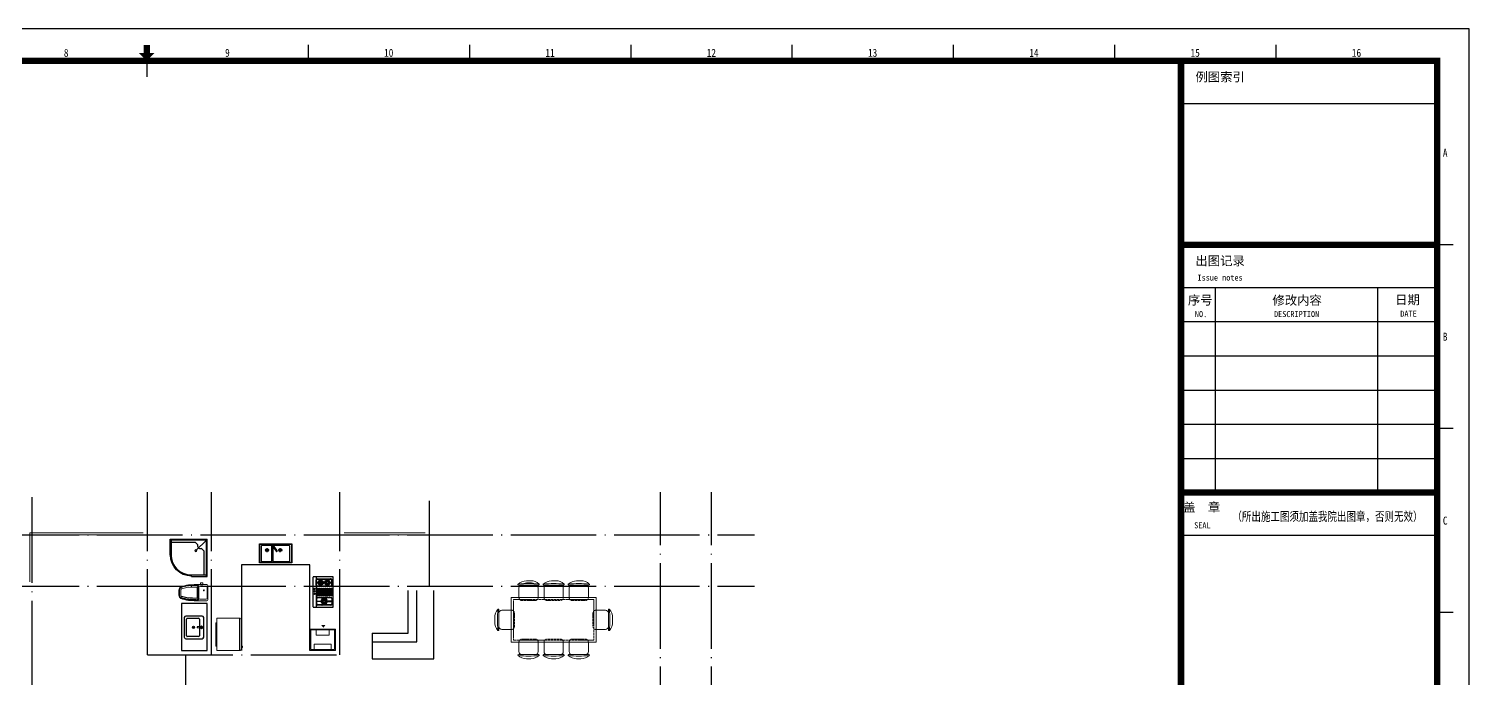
# Model space of a CAD drawing. Extents: x 110900 to 173900, y 7197 to 51694.
# Drawn here: x 140201 to 173900, y 36510 to 51694 of the extents above; entities that cross this region are included whole.
import ezdxf
from ezdxf.enums import TextEntityAlignment as Align

# ---------------------------------------------------------------- set-up
doc = ezdxf.new("R2010")
doc.units = 0
doc.header["$LTSCALE"] = 1000
doc.header["$MEASUREMENT"] = 0
doc.linetypes.add('DASH', pattern=[0.35, 0.25, -0.1])
doc.linetypes.add('DOTE', pattern=[2.42, 2, -0.2, 0.02, -0.2])
for name, color, linetype in [('DOTE', 1, 'DOTE'), ('fd', 4, 'Continuous'), ('tk', 253, 'Continuous'), ('厨卫', 154, 'Continuous'), ('厨卫设备', 6, 'Continuous'), ('洁具', 150, 'Continuous'), ('管井', 236, 'Continuous')]:
    doc.layers.add(name, color=color, linetype=linetype)
doc.layers.add('家具', color=33, linetype='Continuous', lineweight=9)
doc.styles.add('TKZ1', font='SIMHEI.TTF', dxfattribs={"width": 0.7})
doc.styles.add('图签栏', font='SimSun.ttf')

# ---------------------------------------------------------------- blocks, each defined once
blk = doc.blocks.new('A$C40221361')
at = {"color": 0}
for p, q in [((1023, 1725), (563, 1725)), ((1023, 1725), (563, 1725)), ((1610, 1725), (1150, 1725)), ((1610, 1725), (1150, 1725)), ((2196, 1725), (1736, 1725)), ((2196, 1725), (1736, 1725)), ((568, 1438), (1018, 1438)), ((1155, 1438), (1605, 1438)), ((1741, 1439), (2191, 1439)), ((100, 683), (100, 1143)), ((100, 683), (100, 1143)), ((386, 1138), (386, 688)), ((2373, 1138), (2373, 688)), ((2659, 683), (2659, 1143)), ((2659, 683), (2659, 1143)), ((1018, 388), (568, 388)), ((1605, 388), (1155, 388)), ((2191, 389), (1741, 389)), ((563, 100), (1023, 100)), ((563, 100), (1023, 100)), ((1150, 100), (1610, 100)), ((1150, 100), (1610, 100)), ((1736, 100), (2196, 100)), ((1736, 100), (2196, 100))]:
    blk.add_line(p, q, dxfattribs=at)
at = {"color": 0, "linetype": 'DASH', "ltscale": 0.1}
for p, q in [((950, 1365), (635, 1365)), ((950, 1365), (635, 1365)), ((1537, 1365), (1222, 1365)), ((1537, 1365), (1222, 1365)), ((2124, 1365), (1809, 1365)), ((2124, 1365), (1809, 1365)), ((460, 756), (460, 1071)), ((460, 756), (460, 1071)), ((2299, 756), (2299, 1071)), ((2299, 756), (2299, 1071)), ((635, 460), (950, 460)), ((635, 460), (950, 460)), ((1222, 460), (1537, 460)), ((1222, 460), (1537, 460)), ((1809, 460), (2124, 460)), ((1809, 460), (2124, 460))]:
    blk.add_line(p, q, dxfattribs=at)
at = {"color": 0, "linetype": 'DASH'}
for p, q in [((1605, 388), (1605, 393)), ((1605, 388), (1605, 393)), ((2191, 389), (2191, 393)), ((2191, 389), (2191, 393))]:
    blk.add_line(p, q, dxfattribs=at)
at = {"color": 0}
for points in [[(1018, 1438), (1018, 1657, 0.414214), (950, 1725), (1023, 1725, 0.319431), (1041, 1737, 0.307703), (1039, 1748, 0.187559), (842, 1825), (743, 1825, 0.171658), (547, 1748, 0.324647), (544, 1737, 0.302537), (563, 1725), (635, 1725, 0.414214), (568, 1657), (568, 1438)], [(1605, 1439), (1605, 1657, 0.414214), (1537, 1725), (1610, 1725, 0.319431), (1628, 1737, 0.307703), (1625, 1748, 0.187559), (1429, 1825), (1330, 1825, 0.171658), (1134, 1748, 0.324647), (1131, 1737, 0.302537), (1150, 1725), (1222, 1725, 0.414214), (1155, 1657), (1155, 1438)], [(2191, 1439), (2191, 1657, 0.414214), (2124, 1725), (2196, 1725, 0.319431), (2215, 1737, 0.307703), (2212, 1748, 0.187559), (2016, 1825), (1917, 1825, 0.171658), (1721, 1748, 0.324647), (1718, 1737, 0.302537), (1736, 1725), (1809, 1725, 0.414214), (1741, 1657), (1741, 1439)], [(1155, 388), (1018, 388), (1018, 168, -0.414214), (950, 100), (1023, 100, -0.319431), (1041, 88, -0.307703), (1039, 76, -0.187559), (842, 0), (743, 0, -0.171658), (547, 76, -0.324647), (544, 88, -0.302537), (563, 100), (635, 100, -0.414214), (568, 168), (568, 388), (386, 388), (386, 1438)], [(386, 688), (168, 688, -0.414214), (100, 756), (100, 683, -0.319431), (88, 665, -0.307703), (76, 668, -0.187559), (0, 864), (0, 963, -0.171658), (76, 1159, -0.324647), (88, 1162, -0.302537), (100, 1143), (100, 1071, -0.414214), (168, 1138), (386, 1138)], [(2373, 688), (2592, 688, 0.414214), (2659, 756), (2659, 683, 0.319431), (2672, 665, 0.307703), (2683, 668, 0.187559), (2759, 864), (2759, 963, 0.171658), (2683, 1159, 0.324647), (2672, 1162, 0.302537), (2659, 1143), (2659, 1071, 0.414214), (2592, 1138), (2373, 1138)], [(1605, 388), (1605, 168, -0.414214), (1537, 100), (1610, 100, -0.319431), (1628, 88, -0.307703), (1625, 76, -0.187559), (1429, 0), (1330, 0, -0.171658), (1134, 76, -0.324647), (1131, 88, -0.302537), (1150, 100), (1222, 100, -0.414214), (1155, 168), (1155, 388)], [(2191, 389), (2191, 168, -0.414214), (2124, 100), (2196, 100, -0.319431), (2215, 88, -0.307703), (2212, 76, -0.187559), (2016, 0), (1917, 0, -0.171658), (1721, 76, -0.324647), (1718, 88, -0.302537), (1736, 100), (1809, 100, -0.414214), (1741, 168), (1741, 389)], [(918, 62, -0.079824), (842, 50), (744, 50, -0.059527), (682, 60, -0.059527)]]:
    blk.add_lwpolyline(points, format="xyb", dxfattribs=at)
for points in [[(568, 1438), (386, 1438), (386, 913)], [(1155, 1438), (1018, 1438)], [(2373, 913), (2373, 1438), (1155, 1438)], [(2373, 1438), (2373, 388), (1605, 388)]]:
    blk.add_lwpolyline(points, dxfattribs=at)
at = {"color": 0, "linetype": 'DASH', "ltscale": 0.1}
blk.add_lwpolyline([(436, 438), (436, 1388), (2323, 1388), (2323, 438)], close=True, dxfattribs=at)
at = {"color": 0}
for centre, start, end in [((793, -953), 84.8023, 95.1977), ((793, -953), 84.8023, 95.1977), ((1380, -953), 84.8023, 95.1977), ((1380, -953), 84.8023, 95.1977), ((1966, -953), 84.8023, 95.1977), ((1966, -953), 84.8023, 95.1977), ((2778, 913), 174.8023, 185.1977), ((2778, 913), 174.8023, 185.1977), ((-19, 913), 354.8023, 5.1977), ((-19, 913), 354.8023, 5.1977), ((793, 2778), 264.8023, 275.1977), ((793, 2778), 264.8023, 275.1977), ((1380, 2778), 264.8023, 275.1977), ((1380, 2778), 264.8023, 275.1977), ((1966, 2778), 264.8023, 275.1977), ((1966, 2778), 264.8023, 275.1977)]:
    blk.add_arc(centre, 2713, start, end, dxfattribs=at)
at = {"color": 0, "linetype": 'DASH', "ltscale": 0.1}
for centre, start, end in [((635, 1432), 180, 270), ((635, 1432), 180, 270), ((950, 1432), 270, 0), ((950, 1432), 270, 0), ((1222, 1432), 180, 270), ((1222, 1432), 180, 270), ((1537, 1432), 270, 0), ((1537, 1432), 270, 0), ((1809, 1432), 180, 270), ((1809, 1432), 180, 270), ((2124, 1432), 270, 0), ((2124, 1432), 270, 0), ((393, 1071), 0, 90), ((393, 1071), 0, 90), ((2367, 1071), 90, 180), ((2367, 1071), 90, 180), ((393, 756), 270, 0), ((393, 756), 270, 0), ((2367, 756), 180, 270), ((2367, 756), 180, 270), ((635, 393), 90, 180), ((635, 393), 90, 180), ((950, 393), 0, 90), ((950, 393), 0, 90), ((1222, 393), 90, 180), ((1537, 393), 0, 90), ((1537, 393), 0, 90), ((1809, 393), 90, 180), ((2124, 393), 0, 90), ((2124, 393), 0, 90)]:
    blk.add_arc(centre, 67.5, start, end, dxfattribs=at)
blk = doc.blocks.new('ddfdf')
at = {"layer": '洁具', "color": 0}
for p, q in [((15801, -30110), (15801, -30822)), ((16261, -30111), (15801, -30110)), ((15826, -30314), (15826, -30189)), ((15829, -30248), (15829, -30252)), ((15947, -30248), (15829, -30248)), ((15829, -30252), (15947, -30252)), ((15834, -30314), (15834, -30189)), ((15856, -30159), (16163, -30159)), ((15856, -30167), (16163, -30167)), ((15947, -30252), (15947, -30248)), ((15952, -30159), (15957, -30157)), ((15968, -30208), (15952, -30159)), ((15968, -30295), (15952, -30344)), ((15957, -30157), (15973, -30206)), ((15957, -30346), (15973, -30297)), ((15973, -30206), (15968, -30208)), ((15973, -30297), (15968, -30295)), ((16062, -30157), (16046, -30206)), ((16046, -30206), (16051, -30208)), ((16046, -30297), (16051, -30295)), ((16062, -30346), (16046, -30297)), ((16051, -30208), (16067, -30159)), ((16051, -30295), (16067, -30344)), ((16067, -30159), (16062, -30157)), ((16072, -30252), (16072, -30248)), ((16072, -30248), (16190, -30248)), ((16190, -30253), (16072, -30252)), ((16185, -30189), (16185, -30315)), ((16190, -30248), (16190, -30253)), ((16193, -30189), (16193, -30315)), ((16201, -30822), (16202, -30111)), ((16271, -30121), (16271, -30812)), ((15831, -30750), (15831, -30624)), ((15832, -30556), (15832, -30379)), ((15832, -30379), (15849, -30379)), ((15849, -30556), (15832, -30556)), ((15839, -30750), (15839, -30624)), ((15849, -30379), (15849, -30556)), ((16163, -30337), (15856, -30336)), ((16163, -30345), (15856, -30344)), ((15861, -30594), (16167, -30595)), ((15861, -30602), (16167, -30603)), ((15878, -30556), (15878, -30380)), ((15878, -30380), (15894, -30380)), ((15894, -30556), (15878, -30556)), ((15894, -30380), (15894, -30556)), ((15923, -30556), (15923, -30380)), ((15923, -30380), (15940, -30380)), ((15940, -30556), (15923, -30556)), ((15937, -30595), (15937, -30654)), ((15942, -30595), (15937, -30595)), ((15937, -30654), (15942, -30654)), ((15940, -30380), (15940, -30556)), ((15942, -30654), (15942, -30595)), ((15952, -30344), (15957, -30346)), ((15968, -30556), (15968, -30380)), ((15968, -30380), (15985, -30380)), ((15985, -30556), (15968, -30556)), ((15985, -30380), (15985, -30556)), ((16014, -30556), (16014, -30380)), ((16014, -30380), (16030, -30380)), ((16030, -30556), (16014, -30556)), ((16030, -30380), (16030, -30556)), ((16059, -30556), (16059, -30380)), ((16059, -30380), (16076, -30380)), ((16076, -30556), (16059, -30556)), ((16067, -30344), (16062, -30346)), ((16076, -30380), (16076, -30556)), ((16095, -30595), (16095, -30654)), ((16099, -30595), (16095, -30595)), ((16095, -30654), (16099, -30654)), ((16099, -30654), (16099, -30595)), ((16104, -30556), (16104, -30380)), ((16104, -30380), (16121, -30380)), ((16121, -30556), (16104, -30556)), ((16121, -30380), (16121, -30556)), ((16150, -30556), (16150, -30380)), ((16150, -30380), (16166, -30380)), ((16166, -30556), (16150, -30556)), ((16166, -30380), (16166, -30556)), ((16189, -30625), (16189, -30750)), ((16197, -30625), (16197, -30750)), ((15801, -30822), (16261, -30822)), ((15829, -30682), (15829, -30686)), ((15904, -30682), (15829, -30682)), ((15829, -30686), (15904, -30686)), ((16167, -30772), (15861, -30772)), ((16167, -30780), (15861, -30780)), ((15904, -30686), (15904, -30682)), ((15937, -30780), (15937, -30720)), ((15937, -30720), (15942, -30720)), ((15942, -30780), (15937, -30780)), ((15942, -30720), (15942, -30780)), ((15968, -30684), (15968, -30688)), ((16063, -30684), (15968, -30684)), ((15968, -30688), (16063, -30688)), ((16063, -30688), (16063, -30684)), ((16095, -30780), (16095, -30720)), ((16095, -30720), (16099, -30720)), ((16099, -30780), (16095, -30780)), ((16099, -30720), (16099, -30780)), ((16126, -30690), (16126, -30685)), ((16126, -30685), (16199, -30685)), ((16199, -30690), (16126, -30690)), ((16199, -30685), (16199, -30690))]:
    blk.add_line(p, q, dxfattribs=at)
for centre, radius in [((16013, -30253), 70.1), ((16013, -30253), 47.3), ((16013, -30253), 41.8), ((16013, -30253), 25.3), ((15936, -30685), 63.7), ((15936, -30685), 43), ((15936, -30685), 38), ((15936, -30685), 23), ((16096, -30687), 63.7), ((16096, -30687), 43), ((16096, -30687), 38), ((16096, -30687), 23), ((16235, -30426), 16.2), ((16238, -30542), 16.2), ((16240, -30485), 16.2)]:
    blk.add_circle(centre, radius, dxfattribs=at)
for centre, radius, start, end in [((15856, -30189), 30, 89.961, 179.961), ((15856, -30314), 30, 179.961, 269.961), ((15856, -30189), 22, 89.961, 179.961), ((15856, -30314), 22, 179.961, 269.961), ((16163, -30189), 30, 359.961, 89.961), ((16163, -30189), 22, 359.961, 89.961), ((16163, -30315), 30, 269.961, 359.961), ((16163, -30315), 22, 269.961, 359.961), ((16261, -30121), 10, 0, 89.961), ((15861, -30624), 30, 89.961, 179.961), ((15861, -30624), 22, 89.961, 179.961), ((16167, -30625), 30, 359.961, 89.961), ((16167, -30625), 22, 359.961, 89.961), ((15861, -30750), 30, 179.961, 269.961), ((15861, -30750), 22, 179.961, 269.961), ((16167, -30750), 30, 269.961, 359.961), ((16167, -30750), 22, 269.961, 359.961), ((16261, -30812), 10, 269.961, 0)]:
    blk.add_arc(centre, radius, start, end, dxfattribs=at)
blk = doc.blocks.new('A$C0C200289')
at = {"layer": '家具', "color": 0}
for p, q in [((-150, 72), (-150, 597)), ((600, 597), (-150, 597)), ((500, 623), (-48, 623)), ((-48, 613), (-48, 623)), ((500, 613), (-48, 613)), ((500, 613), (500, 623)), ((600, 72), (600, 597)), ((-144, 72), (-150, 72)), ((-150, 53), (-150, 62)), ((-144, 62), (-150, 62)), ((594, 72), (-144, 72)), ((-144, 62), (-144, 72)), ((594, 62), (-144, 62)), ((568, 22), (-118, 22)), ((499, 22), (499, 0)), ((535, 22), (535, 0)), ((594, 62), (594, 72)), ((594, 72), (600, 72)), ((594, 62), (600, 62)), ((600, 53), (600, 62)), ((499, 0), (535, 0))]:
    blk.add_line(p, q, dxfattribs=at)
for centre, start, end in [((-118, 53), 180, 270), ((568, 53), 270, 0)]:
    blk.add_arc(centre, 31.5, start, end, dxfattribs=at)
blk = doc.blocks.new('A$C1BE601A8')
at = {"layer": '洁具', "color": 0}
for p, q in [((0, 0), (0, 450)), ((0, 450), (757, 450)), ((10, 10), (10, 440)), ((10, 440), (747, 440)), ((41, 393), (41, 50)), ((273, 408), (56, 408)), ((178, 248), (178, 348)), ((288, 50), (288, 393)), ((315, 427), (293, 411)), ((293, 411), (390, 273)), ((311, 393), (311, 50)), ((412, 288), (315, 427)), ((695, 408), (326, 408)), ((486, 248), (486, 348)), ((710, 50), (710, 393)), ((747, 440), (747, 10)), ((757, 450), (757, 0)), ((757, 0), (0, 0)), ((747, 10), (10, 10)), ((56, 35), (273, 35)), ((226, 300), (130, 300)), ((326, 35), (695, 35)), ((534, 300), (438, 300))]:
    blk.add_line(p, q, dxfattribs=at)
for centre, radius in [((178, 300), 36.1), ((178, 300), 27.1), ((486, 300), 36.1), ((486, 300), 27.1)]:
    blk.add_circle(centre, radius, dxfattribs=at)
for centre, radius, start, end in [((56, 393), 15, 90, 180), ((273, 393), 15, 0, 90), ((304, 419), 21.7, 342.6068, 267.3353), ((326, 393), 15, 90, 180), ((695, 393), 15, 0, 90), ((56, 50), 15, 180, 270), ((273, 50), 15, 270, 0), ((326, 50), 15, 180, 270), ((401, 281), 13.3, 214.971, 34.971), ((695, 50), 15, 270, 0)]:
    blk.add_arc(centre, radius, start, end, dxfattribs=at)
blk = doc.blocks.new('A$C6CE46E26')
at = {"layer": 'fd'}
blk.add_lwpolyline([(0, 284, 100, 0, 0), (62, 284, 0, 0, 0)], format="xyseb", dxfattribs=at)
at = {"layer": '家具', "color": 0}
for p, q in [((112, 452), (239, 452)), ((239, 148), (239, 452)), ((445, 98), (445, 502)), ((572, 502), (445, 502)), ((112, 148), (239, 148)), ((572, 98), (445, 98))]:
    blk.add_line(p, q, dxfattribs=at)
for points in [[(592, 0), (592, 600), (92, 600), (92, 0)], [(572, 20), (572, 580), (112, 580), (112, 20)]]:
    blk.add_lwpolyline(points, close=True, dxfattribs=at)
blk = doc.blocks.new('lyf')
at = {"layer": '厨卫设备', "color": 0}
for p, q in [((34491, 16909), (34121, 16909)), ((34121, 16909), (34121, 16039)), ((34141, 16059), (34141, 16909)), ((34491, 16874), (34141, 16874)), ((34191, 16874), (34191, 16321)), ((34491, 16909), (34491, 16874)), ((34823, 16741), (34837, 16755)), ((34141, 16059), (34388, 16306)), ((34191, 16321), (34254, 16257)), ((34956, 16409), (34956, 16059)), ((34991, 16409), (34956, 16409)), ((34991, 16409), (34991, 16039)), ((34991, 16039), (34121, 16039)), ((34991, 16059), (34141, 16059)), ((34339, 16172), (34403, 16109)), ((34956, 16109), (34403, 16109))]:
    blk.add_line(p, q, dxfattribs=at)
blk.add_circle((34388, 16306), 20, dxfattribs=at)
for centre, radius, start, end in [((34491, 16409), 490, 0.0021, 90.0021), ((34491, 16409), 470, 0.0021, 90.0021), ((34279, 16197), 65, 337.6219, 112.3822)]:
    blk.add_arc(centre, radius, start, end, dxfattribs=at)
blk = doc.blocks.new('图框')
for p, q in [((-58108, -445311), (-142208, -445311)), ((-58108, -504711), (-58108, -445311)), ((-94371, -445811), (-94371, -446311)), ((-89333, -445811), (-89333, -446311)), ((-84296, -445811), (-84296, -446311)), ((-79258, -445811), (-79258, -446311)), ((-74221, -445811), (-74221, -446311)), ((-69183, -445811), (-69183, -446311)), ((-64146, -445811), (-64146, -446311)), ((-99408, -446311), (-99408, -446811)), ((-67108, -447645), (-59108, -447645)), ((-67108, -452051), (-59108, -452051)), ((-58608, -452051), (-59108, -452051)), ((-67108, -453385), (-59108, -453385)), ((-66042, -453385), (-66042, -459785)), ((-60975, -453385), (-60975, -459785)), ((-67108, -454451), (-59108, -454451)), ((-67108, -455518), (-59108, -455518)), ((-67108, -456585), (-59108, -456585)), ((-67108, -457651), (-59108, -457651)), ((-58608, -457791), (-59108, -457791)), ((-67108, -458718), (-59108, -458718)), ((-67108, -459785), (-59108, -459785)), ((-67108, -461118), (-59108, -461118)), ((-67108, -461118), (-59108, -461118)), ((-58608, -463531), (-59108, -463531))]:
    blk.add_line(p, q)
at = {"const_width": 200}
for points in [[(-99408, -446061), (-99408, -445811)], [(-67108, -446311), (-67108, -503711)], [(-67108, -452051), (-59108, -452051)], [(-67108, -459785), (-59108, -459785)]]:
    blk.add_lwpolyline(points, dxfattribs=at)
blk.add_lwpolyline([(-59108, -446311), (-139708, -446311), (-139708, -503711), (-59108, -503711)], close=True, dxfattribs=at)
blk.add_solid([(-99658, -446061), (-99158, -446061), (-99408, -446311)])
at = {"style": 'TKZ1', "width": 0.85}
for s, p in [('8', (-101927, -446061)), ('9', (-96890, -446061)), ('10', (-91852, -446061)), ('11', (-86815, -446061)), ('12', (-81777, -446061)), ('13', (-76740, -446061)), ('14', (-71702, -446061)), ('15', (-66665, -446061)), ('16', (-61627, -446061)), ('A', (-58858, -449181)), ('B', (-58858, -454921)), ('C', (-58858, -460661))]:
    blk.add_text(s, height=250, dxfattribs=at).set_placement(p, align=Align.MIDDLE)
at = {"style": '图签栏'}
for s, height, p in [('例图索引', 282.8, (-66658, -446953)), ('出图记录', 282.8, (-66658, -452693)), ('Issue notes', 188.55, (-66594, -453169)), ('序号', 282.8, (-66893, -453919)), ('修改内容', 282.8, (-64254, -453925)), ('日期', 282.8, (-60420, -453908)), ('NO.', 188.6, (-66675, -454310)), ('DESCRIPTION', 188.55, (-64204, -454309)), ('DATE', 188.6, (-60260, -454298)), ('盖  章', 282.8, (-67041, -460388)), ('SEAL', 188.6, (-66698, -460902))]:
    blk.add_text(s, height=height, dxfattribs=at).set_placement(p)
at = {"style": '图签栏', "width": 0.75}
blk.add_text('（所出施工图须加盖我院出图章，否则无效）', height=282.83, dxfattribs=at).set_placement((-65504, -460671))
blk = doc.blocks.new('ma2')
at = {"layer": '厨卫', "color": 0}
for centre, radius, start, end in [((712, -340), 881, 175.7103, 198.2941), ((704, -353), 834, 180.1819, 198.4973)]:
    blk.add_arc(centre, radius, start, end, dxfattribs=at)
at = {"layer": '家具', "color": 0}
for p, q in [((0, 0), (-166, 0)), ((0, 0), (166, 0)), ((-189, -22), (-189, -274)), ((-180, -230), (-139, -212)), ((-180, -230), (-180, -316)), ((-180, -230), (0, -230)), ((-176, -279), (-176, -280)), ((-166, -274), (-171, -274)), ((-166, -253), (-166, -274)), ((-153, -36), (-153, -198)), ((-148, -235), (0, -235)), ((-139, -212), (0, -212)), ((0, -14), (-130, -14)), ((-130, -220), (0, -220)), ((-130, -250), (-130, -356)), ((0, -247), (-127, -247)), ((-119, -247), (0, -247)), ((0, -14), (130, -14)), ((139, -212), (0, -212)), ((130, -220), (0, -220)), ((180, -230), (0, -230)), ((148, -235), (0, -235)), ((119, -247), (0, -247)), ((0, -247), (127, -247)), ((130, -250), (130, -356)), ((180, -230), (139, -212)), ((153, -36), (153, -198)), ((166, -253), (166, -274)), ((166, -274), (171, -274)), ((176, -279), (176, -280)), ((180, -125), (180, -165)), ((180, -230), (180, -316)), ((192, -118), (187, -118)), ((192, -172), (187, -172)), ((189, -22), (189, -122)), ((189, -121), (189, -130)), ((189, -137), (189, -146)), ((189, -153), (189, -162)), ((189, -170), (189, -274)), ((192, -118), (222, -118)), ((192, -172), (222, -172)), ((230, -125), (230, -165)), ((-77, -636), (-102, -636)), ((93, -660), (-93, -660)), ((-68, -636), (-77, -636)), ((-68, -636), (0, -636)), ((68, -636), (0, -636)), ((0, -660), (93, -660)), ((68, -636), (77, -636)), ((77, -636), (102, -636))]:
    blk.add_line(p, q, dxfattribs=at)
blk.add_circle((53, -94), 11.4, dxfattribs=at)
for centre, radius, start, end in [((-166, -22), 22.5, 90, 180), ((166, -22), 22.5, 0, 90), ((6806, -15), 7000, 182.1248, 183.6001), ((316, -367), 499, 170.0177, 190.1149), ((-171, -279), 4.5, 90, 180), ((-148, -253), 18, 90, 180), ((-130, -36), 22.5, 90, 180), ((-130, -198), 22.5, 180, 270), ((-127, -250), 3.6, 90, 180), ((-712, -340), 881, 341.7059, 4.2897), ((127, -250), 3.6, 0, 90), ((130, -36), 22.5, 0, 90), ((130, -198), 22.5, 270, 0), ((148, -253), 18, 0, 90), ((171, -279), 4.5, 0, 90), ((-316, -367), 499, 349.8851, 9.9823), ((187, -125), 7.2, 90, 180), ((187, -165), 7.2, 180, 270), ((-6806, -15), 7000, 356.3999, 357.8752), ((222, -125), 7.2, 0, 90), ((222, -165), 7.2, 270, 0), ((749, -321), 939, 188.1773, 199.5371), ((594, -353), 776, 187.5237, 201.3401), ((-123, -630), 13.5, 199.5371, 212.7351), ((-70, -597), 75.7, 212.7351, 236.2527), ((-116, -630), 13.5, 201.3401, 225.0457), ((117, -396), 344, 225.0457, 228.0777), ((-100, -611), 25.3, 193.7471, 265.3876), ((-92, -626), 34, 231.9313, 272.5793), ((-13, -423), 257, 247.1573, 272.879), ((-70, -612), 18, 198.4973, 250.8187), ((-15, -386), 250, 255.8484, 273.4075), ((15, -386), 250, 266.5925, 284.1516), ((13, -423), 257, 267.121, 292.8427), ((70, -612), 18, 289.1813, 341.5027), ((-704, -353), 834, 341.5027, 359.8181), ((92, -626), 34, 267.4207, 308.0687), ((100, -611), 25.3, 274.6124, 346.2529), ((70, -597), 75.7, 303.7473, 327.2649), ((-117, -396), 344, 311.9223, 314.9543), ((116, -630), 13.5, 314.9543, 338.6599), ((-594, -353), 776, 338.6599, 352.4763), ((123, -630), 13.5, 327.2649, 340.4629), ((-749, -321), 939, 340.4627, 351.8238)]:
    blk.add_arc(centre, radius, start, end, dxfattribs=at)
blk = doc.blocks.new('x6')
at = {"layer": '厨卫', "color": 0}
for p, q in [((227, 0), (-227, 0)), ((-265, -38), (-265, -419)), ((-214, -387), (-214, -121)), ((-195, -102), (-16, -102)), ((-19, -57), (-32, -57)), ((-13, -43), (-23, -34)), ((-13, -70), (-22, -80)), ((-16, -84), (-13, -158)), ((-13, -158), (13, -158)), ((0, -38), (0, -24)), ((0, -75), (0, -89)), ((22, -33), (13, -43)), ((23, -79), (13, -70)), ((16, -84), (13, -158)), ((16, -102), (195, -102)), ((19, -57), (32, -57)), ((214, -121), (214, -387)), ((265, -419), (265, -38)), ((-227, -457), (227, -457)), ((195, -406), (-195, -406))]:
    blk.add_line(p, q, dxfattribs=at)
for centre, radius in [((0, -57), 32.3), ((-1, -241), 25.4), ((0, -57), 18.8), ((-1, -241), 16)]:
    blk.add_circle(centre, radius, dxfattribs=at)
for centre, radius, start, end in [((-227, -38), 38.1, 90, 180), ((227, -38), 38.1, 0, 90), ((-195, -121), 19.1, 90, 180), ((195, -121), 19.1, 0, 90), ((-227, -419), 38.1, 180, 270), ((-195, -387), 19.1, 180, 270), ((195, -387), 19.1, 270, 0), ((227, -419), 38.1, 270, 0)]:
    blk.add_arc(centre, radius, start, end, dxfattribs=at)

msp = doc.modelspace()

# ---------------------------------------------------------------- linework, layer by layer
at = {"layer": 'DOTE'}
for p, q in [((140276, 29060), (140276, 40860)), ((142976, 37060), (142976, 40860)), ((144476, 37060), (144476, 40860)), ((147476, 37060), (147476, 40860)), ((149576, 38660), (149576, 40860)), ((154976, 20260), (154976, 40860)), ((156176, 20260), (156176, 40860)), ((127276, 39860), (157176, 39860)), ((127276, 38660), (157176, 38660)), ((142976, 37060), (147476, 37060)), ((143876, 35960), (143876, 37060))]:
    msp.add_line(p, q, dxfattribs=at)
at = {"layer": '厨卫'}
msp.add_line((148233, 37560), (148233, 36960), dxfattribs=at)
for points in [[(146776, 37160), (146776, 39160), (145176, 39160), (145176, 37160)], [(148233, 36960), (149676, 36960), (149676, 38560)], [(148233, 37560), (149076, 37560), (149076, 38560)], [(148233, 37360), (149276, 37360), (149276, 38560)]]:
    msp.add_lwpolyline(points, dxfattribs=at)
msp.add_lwpolyline([(143776, 37197), (143776, 37160), (144376, 37160), (144376, 38259), (143776, 38259), (143776, 38259)], close=True, dxfattribs=at)
at = {"layer": '家具'}
for p, q in [((149476, 39910), (147576, 39910)), ((149476, 39860), (147576, 39860))]:
    msp.add_line(p, q, dxfattribs=at)
for points in [[(142876, 39910), (140226, 39910), (140226, 38760)], [(142876, 39860), (140276, 39860), (140276, 38760)]]:
    msp.add_lwpolyline(points, dxfattribs=at)

# ---------------------------------------------------------------- block references
at = {"layer": 'tk', "xscale": 0.7491082046180964, "yscale": 0.749108204501681, "zscale": 0.7491082045191118}
msp.add_blockref('图框', (217429, 385280), dxfattribs=at)
at = {"layer": '厨卫', "xscale": -1}
for name, p, rotation in [('lyf', (160415, 73880), 90), ('ma2', (144390, 38510), 270), ('A$C0C200289', (145199, 37760), 90)]:
    msp.add_blockref(name, p, dxfattribs=dict(at, rotation=rotation))
at = {"layer": '厨卫'}
for name, p, rotation in [('A$C1BE601A8', (145598, 39205), 5.336085289072462e-08), ('ddfdf', (163143, 8068), 180.0389609628333), ('x6', (144295, 37699), 270)]:
    msp.add_blockref(name, p, dxfattribs=dict(at, rotation=rotation))
at = {"layer": '家具', "xscale": -1, "rotation": 180}
msp.add_blockref('A$C40221361', (151101, 38788), dxfattribs=at)
at = {"layer": '管井', "xscale": -1, "rotation": 90}
msp.add_blockref('A$C6CE46E26', (147376, 37752), dxfattribs=at)

doc.saveas('drawing.dxf')
